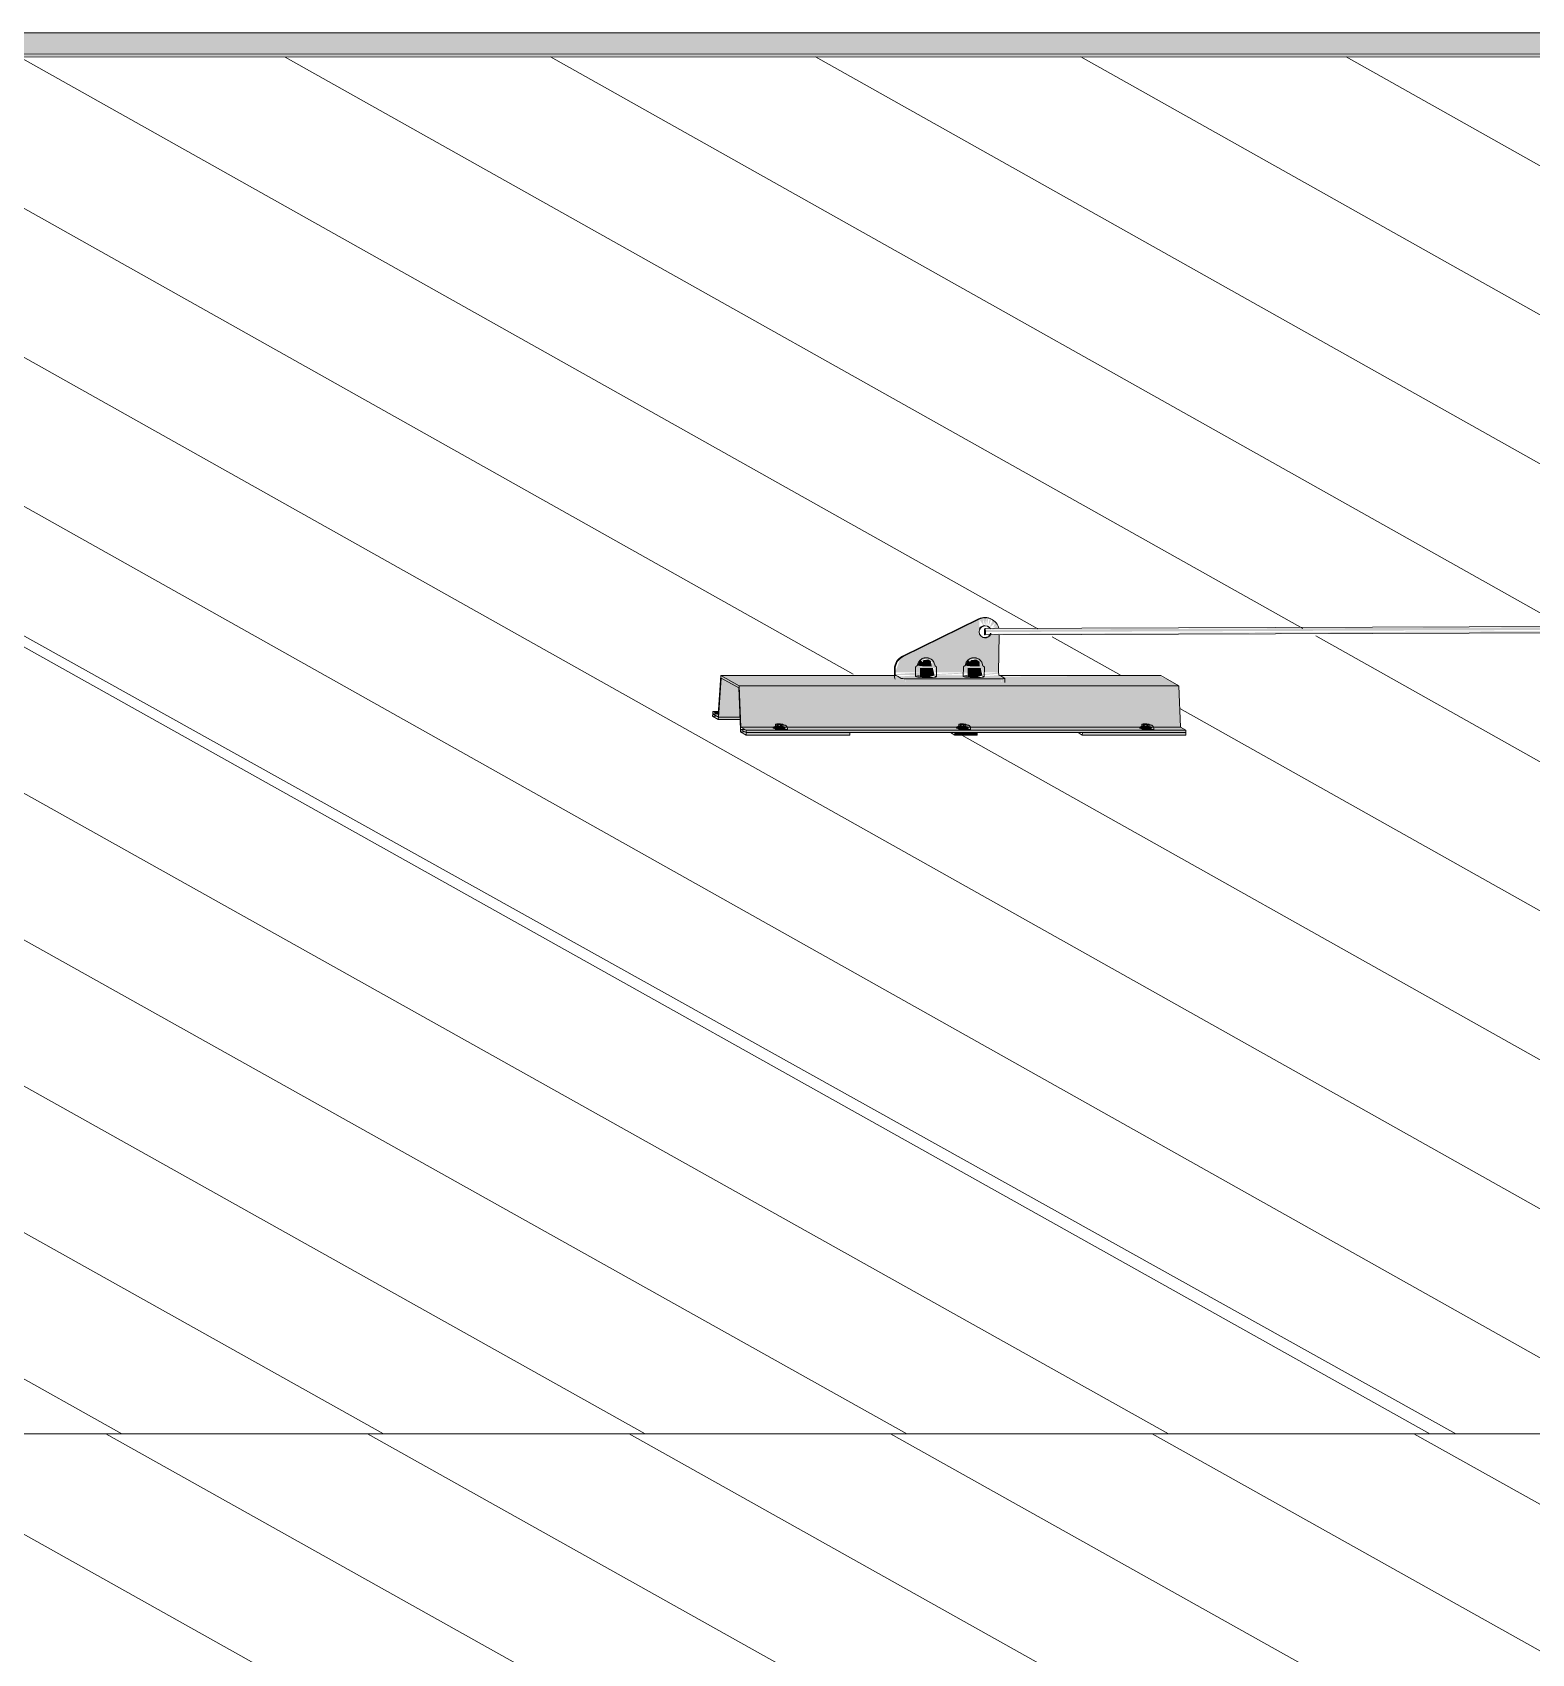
# Model space of a CAD drawing. Header units: millimetres. Extents: x -2361666 to -2009843, y -375 to 29863.
# Drawn here: x -2321613 to -2319754, y 15639 to 17649 of the extents above; entities that cross this region are included whole.
import ezdxf

# ---------------------------------------------------------------- set-up
doc = ezdxf.new("R2010")
doc.units = ezdxf.units.MM
for name, color, linetype, lineweight in [('A-ROOF', 132, 'Continuous', 5), ('A-ROOF-PATT', 132, 'Continuous', 5), ('Q-SPCQ', 91, 'Continuous', 5)]:
    doc.layers.add(name, color=color, linetype=linetype, lineweight=lineweight)

# ---------------------------------------------------------------- blocks, each defined once
blk = doc.blocks.new('Static Line_Sayfa_Metal Deck_Pan Mount - Up to 15 _ pitch - Max 2 Users-1847625-SOUTH EAST - PART B')
at = {"layer": 'Q-SPCQ'}
h = blk.add_hatch(color=256, dxfattribs=at)
h.paths.add_polyline_path([(-2320431.4, 16905.8), (-2314889.4, 16926.2), (-2314889.4, 16927.3), (-2314885, 16926.2), (-2314887.1, 16928.2), (-2314952.4, 16928.6), (-2315632.6, 16926.2), (-2315682.6, 16926), (-2316354.6, 16923.5), (-2316475.2, 16922.9), (-2316621.2, 16922.8), (-2318341.1, 16916.5), (-2318393, 16916), (-2318436.8, 16915.8), (-2318459.9, 16916.5), (-2318535.5, 16916.4), (-2318677.9, 16915.4), (-2318743.7, 16915.9), (-2320431.5, 16908.7), (-2320431.4, 16905.9)])
h.paths.add_polyline_path([(-2320422.6, 16909.4), (-2320425.2, 16909.7), (-2320424.2, 16909.4)])
h = blk.add_hatch(color=256, dxfattribs=at)
h.paths.add_polyline_path([(-2320494.4, 16855.7), (-2320453.3, 16855.7), (-2320451, 16861.2), (-2320435.1, 16859), (-2320435.1, 16855.7), (-2320415, 16856), (-2320415, 16903.5), (-2320420.6, 16903.2), (-2320433.6, 16898.7), (-2320438.1, 16902.2), (-2320439, 16906), (-2320439, 16921.6), (-2320536.7, 16873.4), (-2320543.4, 16855.7), (-2320512.6, 16855.7), (-2320510.3, 16861.2), (-2320494.4, 16861.3)])
h.paths.add_polyline_path([(-2320449.6, 16863.4), (-2320456.6, 16864.2), (-2320452.8, 16871.1), (-2320449.6, 16869.5), (-2320448.2, 16872.4), (-2320438.6, 16868.8), (-2320437.8, 16868.2), (-2320438.6, 16863.4)])
h.paths.add_polyline_path([(-2320508.8, 16863.4), (-2320515.8, 16864.2), (-2320512, 16871.1), (-2320508.8, 16869.5), (-2320507.5, 16872.4), (-2320497.8, 16868.8), (-2320497.1, 16868.2), (-2320497.8, 16863.4)])
h.paths.add_polyline_path([(-2320416.4, 16914.4), (-2320418.9, 16918), (-2320421.7, 16911.6)])
h.paths.add_polyline_path([(-2320423.2, 16908.9), (-2320415, 16910.8), (-2320416.4, 16914.4), (-2320422.8, 16909.2)])
h.paths.add_polyline_path([(-2320426.3, 16911.2), (-2320418.9, 16918), (-2320422.3, 16920.7), (-2320425.8, 16912.4)])
h.paths.add_polyline_path([(-2320427.8, 16912.4), (-2320424.2, 16921.6), (-2320426.4, 16921.6)])
h.paths.add_polyline_path([(-2320433.4, 16913.2), (-2320434.8, 16923), (-2320438.8, 16921.4)])
h.paths.add_polyline_path([(-2320429.6, 16913.2), (-2320427.8, 16922.9), (-2320430.3, 16921.6)])
h.paths.add_polyline_path([(-2320431.5, 16913.4), (-2320430.5, 16923.4), (-2320434.3, 16921.6), (-2320433.4, 16919)])
h = blk.add_hatch(color=256, dxfattribs=at)
h.paths.add_polyline_path([(-2320397.5, 16902.5), (-2320234.1, 16903.1), (-2320201.3, 16903.4), (-2320102.6, 16904), (-2320044.9, 16904.6), (-2319948, 16904.1), (-2319916.5, 16904), (-2319653.4, 16904.8), (-2318502.6, 16909.6), (-2318502.6, 16912.3), (-2320419.3, 16903.8), (-2320402.3, 16902.7)])
h.paths.add_polyline_path([(-2314981.5, 16920.8), (-2314973.4, 16921.6), (-2314975.3, 16921.2)])
h.paths.add_polyline_path([(-2318469.7, 16908.8), (-2318469.7, 16909.8), (-2318434.7, 16909.2), (-2318414.9, 16910.2), (-2318371.1, 16910.5), (-2318322.2, 16909.8), (-2318221.2, 16909.9), (-2318192.4, 16909.9), (-2318151.9, 16910), (-2317045.2, 16914.7), (-2317045.1, 16913.6), (-2314882.8, 16922.9), (-2314885.1, 16921.5), (-2314889.4, 16923.9), (-2314890.9, 16924.5), (-2318502.6, 16912.3), (-2318502.6, 16909.6), (-2318469.8, 16908.8)])
for points in [[(-2320497.8, 16863.4), (-2320499.1, 16869.7), (-2320501.6, 16871.5), (-2320508.1, 16871.1), (-2320509.3, 16868.6), (-2320512, 16871.1), (-2320515.8, 16864.2), (-2320508.8, 16863.4)], [(-2320449.6, 16863.4), (-2320438.6, 16863.4), (-2320438.6, 16868.8), (-2320442.4, 16871.5), (-2320448.8, 16871.1), (-2320450.6, 16869.1), (-2320452.8, 16871.1), (-2320456.6, 16864.2), (-2320450, 16863.4)], [(-2320737.2, 16800.4), (-2320735.7, 16800.4), (-2320737.2, 16836.5), (-2320759, 16848.7), (-2320762.5, 16800.4), (-2320741.9, 16800.4)], [(-2320735.1, 16785), (-2320735.2, 16800.4), (-2320736.9, 16839.3), (-2320759.3, 16851.9), (-2320759, 16848.7), (-2320737.2, 16836.5), (-2320735.2, 16787.8)], [(-2320214.5, 16839.3), (-2320191.6, 16839.3), (-2320216.3, 16851.9), (-2320411.2, 16850.5), (-2320411.5, 16843), (-2320530.1, 16843), (-2320530.1, 16847.9), (-2320543, 16851.9), (-2320759.3, 16851.9), (-2320736.9, 16839.3), (-2320216.3, 16839.3)], [(-2320414.6, 16847.9), (-2320411.4, 16848.7), (-2320411.2, 16850.5), (-2320415, 16852.4), (-2320435.2, 16850.7), (-2320437.4, 16849.6), (-2320453.4, 16849.7), (-2320453.4, 16852.4), (-2320494.5, 16851.9), (-2320496.6, 16849.6), (-2320512.7, 16850.5), (-2320512.7, 16852.4), (-2320539.6, 16850.5), (-2320530, 16847.9), (-2320450.6, 16847.9)], [(-2320530.1, 16843), (-2320470.8, 16843), (-2320470.7, 16847.9), (-2320530, 16847.9)], [(-2320503, 16849.4), (-2320494.5, 16851.9), (-2320496.5, 16861.2), (-2320512.5, 16861.3), (-2320512.5, 16849.7), (-2320505.3, 16849.4)], [(-2320414.6, 16843), (-2320411.5, 16843), (-2320411.5, 16847.9), (-2320470.7, 16847.9), (-2320470.7, 16843), (-2320450.6, 16843)], [(-2320443.7, 16849.4), (-2320435.2, 16851.9), (-2320437.2, 16861.2), (-2320453.3, 16861.3), (-2320453.3, 16849.7), (-2320446, 16849.4)], [(-2320216.3, 16787.8), (-2320189.4, 16787.8), (-2320191.6, 16839.3), (-2320736.9, 16839.3), (-2320734.7, 16787.8), (-2320333.5, 16787.8)], [(-2320762.8, 16803.6), (-2320762.8, 16807.3), (-2320769.5, 16807.3)], [(-2320735.6, 16797.4), (-2320737.2, 16800.4), (-2320762.5, 16800.4), (-2320762.3, 16797.4), (-2320736.9, 16797.4)], [(-2320189.4, 16784.1), (-2320182.8, 16784.1), (-2320189.4, 16787.8), (-2320734.7, 16787.8), (-2320728.1, 16784.1), (-2320216.3, 16784.1)], [(-2320189.4, 16781.1), (-2320182.8, 16781.1), (-2320182.8, 16784.1), (-2320728.1, 16784.1), (-2320728.1, 16781.1), (-2320216.3, 16781.1)], [(-2320685, 16778.1), (-2320599.7, 16778.1), (-2320599.7, 16781.1), (-2320728.1, 16781.1), (-2320728.1, 16778.1), (-2320722.8, 16778.1)], [(-2320469.4, 16778.1), (-2320455.5, 16778.1), (-2320455.5, 16781.1), (-2320469.4, 16781.1)], [(-2320450.6, 16778.1), (-2320441.6, 16778.1), (-2320441.5, 16781.1), (-2320455.5, 16781.1), (-2320455.5, 16778.1)], [(-2320216.3, 16778.1), (-2320182.9, 16778.1), (-2320182.8, 16781.1), (-2320311.2, 16781.1), (-2320311.2, 16778.1), (-2320305.9, 16778.1)]]:
    blk.add_hatch(color=256, dxfattribs=at).paths.add_polyline_path(points)
h = blk.add_hatch(color=256, dxfattribs=at)
h.paths.add_polyline_path([(-2320512.7, 16852.4), (-2320512.6, 16854.3), (-2320512.7, 16855.7), (-2320543.3, 16853.5), (-2320543, 16852.4), (-2320533.5, 16852.4)])
h.paths.add_polyline_path([(-2320435.1, 16852.4), (-2320415, 16854.1), (-2320415, 16855.7), (-2320435.2, 16853.4), (-2320435.2, 16852.4)])
h.paths.add_polyline_path([(-2320494.4, 16852.4), (-2320453.3, 16854.6), (-2320453.4, 16855.7), (-2320494.5, 16853.5), (-2320494.5, 16852.4)])
h = blk.add_hatch(color=256, dxfattribs=at)
h.paths.add_polyline_path([(-2320728.1, 16781.1), (-2320729.7, 16785), (-2320733.4, 16784.1)])
h.paths.add_polyline_path([(-2320762.5, 16800.4), (-2320764.2, 16804.3), (-2320768.2, 16803.6), (-2320762.8, 16800.6)])
for p, q in [((-2314821, 16929.1), (-2320432, 16910.2)), ((-2320534.2, 16875.9), (-2320439.8, 16922.1)), ((-2320439, 16921.6), (-2320533.5, 16875.5)), ((-2320432, 16902.2), (-2314821, 16921.1)), ((-2320423.1, 16921.2), (-2320423.8, 16921.7)), ((-2320415, 16855.7), (-2320414.4, 16902.3)), ((-2320759.3, 16851.9), (-2320762.8, 16803.6)), ((-2320762.5, 16800.4), (-2320759, 16848.7)), ((-2320736.9, 16839.3), (-2320759.3, 16851.9)), ((-2320542.1, 16851.9), (-2320759.3, 16851.9)), ((-2320759, 16848.7), (-2320737.2, 16836.5)), ((-2320544.2, 16856.1), (-2320544.2, 16860.2)), ((-2320543.4, 16859.8), (-2320543.4, 16855.7)), ((-2320543, 16852.4), (-2320539.6, 16850.5)), ((-2320539.6, 16850.5), (-2320535.7, 16848.3)), ((-2320530, 16847.9), (-2320470.7, 16847.9)), ((-2320517.9, 16862.3), (-2320518, 16850.7)), ((-2320516.3, 16863.8), (-2320517.2, 16863.3)), ((-2320492.5, 16862.9), (-2320493.4, 16863.5)), ((-2320492, 16850.3), (-2320491.9, 16861.9)), ((-2320470.7, 16847.9), (-2320411.5, 16847.9)), ((-2320458.6, 16862.3), (-2320458.8, 16850.7)), ((-2320457.1, 16863.8), (-2320458, 16863.3)), ((-2320433.2, 16862.9), (-2320434.1, 16863.5)), ((-2320432.8, 16850.3), (-2320432.6, 16861.9)), ((-2320411.2, 16850.5), (-2320414.6, 16852.4)), ((-2320214.1, 16851.9), (-2320413.7, 16851.9)), ((-2320407.3, 16848.3), (-2320411.2, 16850.5)), ((-2320407.3, 16843.3), (-2320407.2, 16848.2)), ((-2320214.1, 16851.9), (-2320191.6, 16839.3)), ((-2320737.2, 16836.5), (-2320735.1, 16785)), ((-2320734.7, 16787.8), (-2320736.9, 16839.3)), ((-2320191.6, 16839.3), (-2320736.9, 16839.3)), ((-2320191.6, 16839.3), (-2320189.4, 16787.8)), ((-2320762.8, 16803.6), (-2320769.5, 16807.3)), ((-2320769.5, 16807.3), (-2320769.5, 16804.3)), ((-2320762.5, 16807.3), (-2320769.5, 16807.3)), ((-2320769.6, 16801.4), (-2320769.5, 16804.3)), ((-2320762.6, 16797.4), (-2320769.6, 16801.4)), ((-2320769.6, 16801.4), (-2320764.2, 16801.4)), ((-2320769.5, 16804.3), (-2320762.5, 16800.4)), ((-2320764.2, 16804.3), (-2320769.5, 16804.3)), ((-2320764.2, 16804.3), (-2320769.5, 16804.3)), ((-2320769.5, 16804.3), (-2320762.5, 16800.4)), ((-2320762.6, 16797.4), (-2320762.5, 16800.4)), ((-2320735.1, 16797.4), (-2320762.6, 16797.4)), ((-2320762.5, 16800.4), (-2320735.2, 16800.4)), ((-2320762.5, 16800.4), (-2320735.2, 16800.4)), ((-2320728.1, 16784.1), (-2320734.7, 16787.8)), ((-2320189.4, 16787.8), (-2320734.7, 16787.8)), ((-2320691.8, 16788.2), (-2320691.7, 16791.7)), ((-2320691.8, 16788.2), (-2320690.1, 16788.5)), ((-2320688.9, 16787.8), (-2320691.8, 16788.2)), ((-2320690.1, 16792), (-2320691.7, 16791.7)), ((-2320691.7, 16791.7), (-2320688.9, 16791.3)), ((-2320691.4, 16786.5), (-2320691.5, 16785)), ((-2320685.5, 16792), (-2320690.1, 16792)), ((-2320690.1, 16788.5), (-2320690.1, 16792)), ((-2320690.1, 16788.5), (-2320685.6, 16788.5)), ((-2320688.9, 16791.3), (-2320684.3, 16791.3)), ((-2320688.9, 16787.8), (-2320688.9, 16791.3)), ((-2320684.4, 16787.8), (-2320688.9, 16787.8)), ((-2320685.6, 16788.5), (-2320685.5, 16792)), ((-2320685.6, 16788.5), (-2320682.7, 16788.2)), ((-2320682.7, 16791.7), (-2320685.5, 16792)), ((-2320684.4, 16787.8), (-2320684.3, 16791.3)), ((-2320682.7, 16788.2), (-2320684.4, 16787.8)), ((-2320684.3, 16791.3), (-2320682.7, 16791.7)), ((-2320682.7, 16791.7), (-2320682.7, 16788.2)), ((-2320676.9, 16784.8), (-2320676.8, 16786.3)), ((-2320464.6, 16788.2), (-2320464.5, 16791.7)), ((-2320464.6, 16788.2), (-2320462.9, 16788.5)), ((-2320461.7, 16787.8), (-2320464.6, 16788.2)), ((-2320462.9, 16792), (-2320464.5, 16791.7)), ((-2320464.5, 16791.7), (-2320461.7, 16791.3)), ((-2320464.3, 16786.5), (-2320464.3, 16785)), ((-2320458.4, 16792), (-2320462.9, 16792)), ((-2320462.9, 16788.5), (-2320462.9, 16792)), ((-2320462.9, 16788.5), (-2320458.4, 16788.5)), ((-2320461.7, 16791.3), (-2320457.1, 16791.3)), ((-2320461.7, 16787.8), (-2320461.7, 16791.3)), ((-2320457.2, 16787.8), (-2320461.7, 16787.8)), ((-2320455.5, 16791.7), (-2320458.4, 16792)), ((-2320458.4, 16788.5), (-2320458.4, 16792)), ((-2320458.4, 16788.5), (-2320455.5, 16788.2)), ((-2320457.2, 16787.8), (-2320457.1, 16791.3)), ((-2320455.5, 16788.2), (-2320457.2, 16787.8)), ((-2320457.1, 16791.3), (-2320455.5, 16791.7)), ((-2320455.5, 16791.7), (-2320455.5, 16788.2)), ((-2320449.7, 16784.8), (-2320449.7, 16786.3)), ((-2320235.7, 16792), (-2320237.4, 16791.7)), ((-2320237.4, 16791.7), (-2320234.5, 16791.3)), ((-2320237.4, 16788.2), (-2320237.4, 16791.7)), ((-2320237.4, 16788.2), (-2320235.8, 16788.5)), ((-2320234.5, 16787.8), (-2320237.4, 16788.2)), ((-2320237.1, 16786.5), (-2320237.1, 16785)), ((-2320235.7, 16792), (-2320235.8, 16788.5)), ((-2320235.8, 16788.5), (-2320231.2, 16788.5)), ((-2320231.2, 16792), (-2320235.7, 16792)), ((-2320234.5, 16791.3), (-2320229.9, 16791.3)), ((-2320234.5, 16791.3), (-2320234.5, 16787.8)), ((-2320230, 16787.8), (-2320234.5, 16787.8)), ((-2320228.3, 16791.7), (-2320231.2, 16792)), ((-2320231.2, 16792), (-2320231.2, 16788.5)), ((-2320231.2, 16788.5), (-2320228.3, 16788.2)), ((-2320229.9, 16791.3), (-2320230, 16787.8)), ((-2320228.3, 16788.2), (-2320230, 16787.8)), ((-2320229.9, 16791.3), (-2320228.3, 16791.7)), ((-2320228.3, 16791.7), (-2320228.3, 16788.2)), ((-2320222.5, 16784.8), (-2320222.5, 16786.3)), ((-2320189.4, 16787.8), (-2320182.8, 16784.1)), ((-2320735.1, 16785), (-2320728.1, 16781.1)), ((-2320729.7, 16785), (-2320735.1, 16785)), ((-2320729.7, 16785), (-2320735.1, 16785)), ((-2320735.1, 16785), (-2320728.1, 16781.1)), ((-2320735.1, 16782), (-2320735.1, 16785)), ((-2320728.1, 16778.1), (-2320735.1, 16782)), ((-2320735.1, 16782), (-2320729.8, 16782)), ((-2320728.1, 16781.1), (-2320728.1, 16784.1)), ((-2320182.8, 16784.1), (-2320728.1, 16784.1)), ((-2320182.8, 16781.1), (-2320728.1, 16781.1)), ((-2320728.1, 16781.1), (-2320599.7, 16781.1)), ((-2320728.1, 16778.1), (-2320728.1, 16781.1)), ((-2320599.7, 16778.1), (-2320728.1, 16778.1)), ((-2320599.7, 16781.1), (-2320599.7, 16778.1)), ((-2320469.4, 16778.1), (-2320474.8, 16781.1)), ((-2320469.4, 16781.1), (-2320455.5, 16781.1)), ((-2320469.4, 16778.1), (-2320469.4, 16781.1)), ((-2320455.5, 16778.1), (-2320469.4, 16778.1)), ((-2320455.5, 16781.1), (-2320441.5, 16781.1)), ((-2320441.6, 16778.1), (-2320455.5, 16778.1)), ((-2320441.6, 16778.1), (-2320441.5, 16781.1)), ((-2320311.3, 16778.1), (-2320316.6, 16781.1)), ((-2320311.2, 16781.1), (-2320311.3, 16778.1)), ((-2320182.9, 16778.1), (-2320311.3, 16778.1)), ((-2320311.2, 16781.1), (-2320182.8, 16781.1)), ((-2320182.9, 16778.1), (-2320182.8, 16781.1)), ((-2320182.8, 16784.1), (-2320182.8, 16781.1))]:
    blk.add_line(p, q, dxfattribs=at)
at = {"layer": 'Q-SPCQ', "flags": 128}
for points in [[(-2320516, 16864.4), (-2320514.4, 16868.6), (-2320512.4, 16871), (-2320510.8, 16872.2), (-2320509.7, 16872.8), (-2320508.9, 16873.2), (-2320508.3, 16873.4), (-2320507.8, 16873.5), (-2320507.4, 16873.6), (-2320507.1, 16873.7), (-2320506.9, 16873.8), (-2320506.7, 16873.8), (-2320506.5, 16873.8), (-2320506.3, 16873.8), (-2320506.2, 16873.9), (-2320506.1, 16873.9), (-2320506, 16873.9), (-2320505.9, 16873.9), (-2320505.8, 16873.9), (-2320505.7, 16873.9), (-2320505.6, 16873.9), (-2320505.5, 16873.9), (-2320505.5, 16873.9), (-2320505.4, 16873.9), (-2320505.4, 16873.9), (-2320505.3, 16873.9), (-2320505.3, 16873.9), (-2320505.2, 16873.9), (-2320505.2, 16873.9), (-2320505.1, 16873.9), (-2320505.1, 16873.9), (-2320505, 16873.9), (-2320505, 16873.9), (-2320504.9, 16873.9), (-2320504.9, 16873.9), (-2320504.9, 16873.9), (-2320504.8, 16873.9), (-2320504.8, 16873.9), (-2320504.7, 16873.9), (-2320504.7, 16873.9), (-2320504.7, 16873.9), (-2320504.6, 16873.9), (-2320504.6, 16873.9), (-2320504.5, 16873.9), (-2320504.5, 16873.9), (-2320504.5, 16873.9), (-2320504.4, 16873.9), (-2320504.4, 16873.9), (-2320504.3, 16873.9), (-2320504.3, 16873.9), (-2320504.2, 16873.9), (-2320504.2, 16873.9), (-2320504.2, 16873.9), (-2320504.1, 16873.9), (-2320504, 16873.9), (-2320504, 16873.9), (-2320503.9, 16873.9), (-2320503.9, 16873.9), (-2320503.8, 16873.9), (-2320503.7, 16873.9), (-2320503.6, 16873.9), (-2320503.5, 16873.9), (-2320503.4, 16873.8), (-2320503.3, 16873.8), (-2320503.2, 16873.8), (-2320503.1, 16873.8), (-2320502.9, 16873.8), (-2320502.7, 16873.7), (-2320502.5, 16873.7), (-2320502.3, 16873.6), (-2320502, 16873.6), (-2320501.6, 16873.5), (-2320501.1, 16873.3), (-2320500.5, 16873.1), (-2320499.7, 16872.7), (-2320499.4, 16872.5)], [(-2320493.7, 16864.1), (-2320495.2, 16868.4), (-2320497.1, 16870.8), (-2320498.6, 16872), (-2320499.4, 16872.5)], [(-2320456.7, 16864.4), (-2320455.1, 16868.6), (-2320453.2, 16871), (-2320451.6, 16872.2), (-2320450.4, 16872.8), (-2320449.6, 16873.2), (-2320449, 16873.4), (-2320448.5, 16873.5), (-2320448.2, 16873.6), (-2320447.9, 16873.7), (-2320447.6, 16873.8), (-2320447.4, 16873.8), (-2320447.2, 16873.8), (-2320447.1, 16873.8), (-2320446.9, 16873.9), (-2320446.8, 16873.9), (-2320446.7, 16873.9), (-2320446.6, 16873.9), (-2320446.5, 16873.9), (-2320446.4, 16873.9), (-2320446.4, 16873.9), (-2320446.3, 16873.9), (-2320446.2, 16873.9), (-2320446.2, 16873.9), (-2320446.1, 16873.9), (-2320446, 16873.9), (-2320446, 16873.9), (-2320445.9, 16873.9), (-2320445.9, 16873.9), (-2320445.8, 16873.9), (-2320445.8, 16873.9), (-2320445.8, 16873.9), (-2320445.7, 16873.9), (-2320445.7, 16873.9), (-2320445.6, 16873.9), (-2320445.6, 16873.9), (-2320445.6, 16873.9), (-2320445.5, 16873.9), (-2320445.5, 16873.9), (-2320445.4, 16873.9), (-2320445.4, 16873.9), (-2320445.4, 16873.9), (-2320445.3, 16873.9), (-2320445.3, 16873.9), (-2320445.2, 16873.9), (-2320445.2, 16873.9), (-2320445.2, 16873.9), (-2320445.1, 16873.9), (-2320445.1, 16873.9), (-2320445, 16873.9), (-2320445, 16873.9), (-2320444.9, 16873.9), (-2320444.9, 16873.9), (-2320444.8, 16873.9), (-2320444.8, 16873.9), (-2320444.7, 16873.9), (-2320444.7, 16873.9), (-2320444.6, 16873.9), (-2320444.5, 16873.9), (-2320444.4, 16873.9), (-2320444.4, 16873.9), (-2320444.3, 16873.9), (-2320444.2, 16873.8), (-2320444.1, 16873.8), (-2320443.9, 16873.8), (-2320443.8, 16873.8), (-2320443.6, 16873.8), (-2320443.5, 16873.7), (-2320443.3, 16873.7), (-2320443, 16873.6), (-2320442.7, 16873.6), (-2320442.3, 16873.5), (-2320441.9, 16873.3), (-2320441.2, 16873.1), (-2320440.4, 16872.7), (-2320440.1, 16872.5)], [(-2320434.4, 16864.1), (-2320435.9, 16868.4), (-2320437.8, 16870.8), (-2320439.3, 16872), (-2320440.1, 16872.5)], [(-2320517.9, 16862.3), (-2320517.8, 16862.7), (-2320517.5, 16863), (-2320517.3, 16863.2), (-2320517.2, 16863.3)], [(-2320516, 16864.4), (-2320516.1, 16864), (-2320516.2, 16863.9), (-2320516.3, 16863.8), (-2320516.3, 16863.8)], [(-2320493.7, 16864.1), (-2320493.6, 16863.7), (-2320493.5, 16863.5), (-2320493.4, 16863.5), (-2320493.4, 16863.5)], [(-2320491.9, 16861.9), (-2320492, 16862.4), (-2320492.2, 16862.7), (-2320492.4, 16862.8), (-2320492.5, 16862.9)], [(-2320458.6, 16862.3), (-2320458.5, 16862.7), (-2320458.3, 16863), (-2320458.1, 16863.2), (-2320458, 16863.3)], [(-2320456.7, 16864.4), (-2320456.8, 16864), (-2320457, 16863.9), (-2320457, 16863.8), (-2320457.1, 16863.8)], [(-2320434.4, 16864.1), (-2320434.3, 16863.7), (-2320434.2, 16863.5), (-2320434.1, 16863.5), (-2320434.1, 16863.5)], [(-2320432.6, 16861.9), (-2320432.7, 16862.4), (-2320432.9, 16862.7), (-2320433.1, 16862.8), (-2320433.2, 16862.9)], [(-2320694.6, 16786.8), (-2320694.4, 16787.4), (-2320694.1, 16787.8), (-2320693.9, 16788), (-2320693.7, 16788.2), (-2320693.5, 16788.2), (-2320693.4, 16788.3), (-2320693.2, 16788.3), (-2320693.1, 16788.4), (-2320693, 16788.4), (-2320692.9, 16788.4), (-2320692.7, 16788.4), (-2320692.6, 16788.5), (-2320692.5, 16788.5), (-2320692.4, 16788.5), (-2320692.2, 16788.5), (-2320692.1, 16788.5), (-2320691.9, 16788.5), (-2320691.7, 16788.6), (-2320691.6, 16788.6), (-2320691.4, 16788.6), (-2320691.2, 16788.6), (-2320691, 16788.6), (-2320690.8, 16788.6), (-2320690.7, 16788.6), (-2320690.5, 16788.6), (-2320690.2, 16788.6), (-2320690, 16788.6), (-2320689.8, 16788.7), (-2320689.6, 16788.7), (-2320689.4, 16788.7), (-2320689.2, 16788.7), (-2320688.9, 16788.7), (-2320688.7, 16788.7), (-2320688.5, 16788.7), (-2320688.2, 16788.7), (-2320688, 16788.7), (-2320687.8, 16788.7), (-2320687.5, 16788.7), (-2320687.3, 16788.7), (-2320687.1, 16788.7), (-2320686.8, 16788.7), (-2320686.6, 16788.7), (-2320686.4, 16788.7), (-2320686.1, 16788.6), (-2320685.9, 16788.6), (-2320685.7, 16788.6), (-2320685.4, 16788.6), (-2320685.2, 16788.6), (-2320685, 16788.6), (-2320684.8, 16788.6), (-2320684.6, 16788.6), (-2320684.4, 16788.6), (-2320684.1, 16788.6), (-2320683.9, 16788.5), (-2320683.7, 16788.5), (-2320683.6, 16788.5), (-2320683.4, 16788.5), (-2320683.2, 16788.5), (-2320683, 16788.5), (-2320682.8, 16788.4), (-2320682.7, 16788.4), (-2320682.5, 16788.4), (-2320682.4, 16788.4), (-2320682.2, 16788.4), (-2320682.1, 16788.3), (-2320681.9, 16788.3), (-2320681.8, 16788.3), (-2320681.7, 16788.3), (-2320681.6, 16788.2), (-2320681.4, 16788.2), (-2320681.3, 16788.2), (-2320681.2, 16788.1), (-2320681.1, 16788.1), (-2320680.9, 16788), (-2320680.8, 16788)], [(-2320691.4, 16786.5), (-2320691, 16788.2), (-2320690.3, 16789.3), (-2320689.7, 16789.8), (-2320689.2, 16790.1), (-2320688.9, 16790.2), (-2320688.6, 16790.3), (-2320688.4, 16790.4), (-2320688.2, 16790.4), (-2320688.1, 16790.5), (-2320687.9, 16790.5), (-2320687.8, 16790.5), (-2320687.7, 16790.5), (-2320687.5, 16790.6), (-2320687.4, 16790.6), (-2320687.3, 16790.6), (-2320687.2, 16790.6), (-2320687.1, 16790.6), (-2320687, 16790.6), (-2320686.8, 16790.6), (-2320686.7, 16790.6), (-2320686.6, 16790.7), (-2320686.5, 16790.7), (-2320686.3, 16790.7), (-2320686.2, 16790.7), (-2320686.1, 16790.7), (-2320686, 16790.7), (-2320685.8, 16790.7), (-2320685.7, 16790.7), (-2320685.6, 16790.7), (-2320685.4, 16790.7), (-2320685.3, 16790.7), (-2320685.1, 16790.7), (-2320685, 16790.7), (-2320684.9, 16790.7), (-2320684.7, 16790.7), (-2320684.6, 16790.7), (-2320684.4, 16790.7), (-2320684.3, 16790.7), (-2320684.1, 16790.7), (-2320684, 16790.7), (-2320683.8, 16790.7), (-2320683.7, 16790.7), (-2320683.5, 16790.7), (-2320683.4, 16790.7), (-2320683.3, 16790.7), (-2320683.1, 16790.7), (-2320683, 16790.7), (-2320682.8, 16790.7), (-2320682.7, 16790.7), (-2320682.6, 16790.7), (-2320682.4, 16790.7), (-2320682.3, 16790.6), (-2320682.2, 16790.6), (-2320682, 16790.6), (-2320681.9, 16790.6), (-2320681.8, 16790.6), (-2320681.6, 16790.6), (-2320681.5, 16790.6), (-2320681.4, 16790.6), (-2320681.3, 16790.6), (-2320681.2, 16790.5), (-2320681, 16790.5), (-2320680.9, 16790.5), (-2320680.8, 16790.5), (-2320680.7, 16790.5), (-2320680.6, 16790.5), (-2320680.5, 16790.4), (-2320680.3, 16790.4), (-2320680.2, 16790.4), (-2320680, 16790.4), (-2320679.9, 16790.3), (-2320679.7, 16790.2), (-2320679.4, 16790.2), (-2320679.2, 16790), (-2320678.9, 16789.9)], [(-2320680, 16786.6), (-2320680.1, 16787.2), (-2320680.4, 16787.6), (-2320680.6, 16787.9), (-2320680.8, 16788)], [(-2320676.8, 16786.3), (-2320677.2, 16788), (-2320677.9, 16789.1), (-2320678.5, 16789.6), (-2320678.9, 16789.9)], [(-2320467.4, 16786.8), (-2320467.2, 16787.4), (-2320466.9, 16787.8), (-2320466.7, 16788), (-2320466.5, 16788.2), (-2320466.3, 16788.2), (-2320466.2, 16788.3), (-2320466, 16788.3), (-2320465.9, 16788.4), (-2320465.8, 16788.4), (-2320465.7, 16788.4), (-2320465.6, 16788.4), (-2320465.4, 16788.5), (-2320465.3, 16788.5), (-2320465.2, 16788.5), (-2320465, 16788.5), (-2320464.9, 16788.5), (-2320464.7, 16788.5), (-2320464.5, 16788.6), (-2320464.4, 16788.6), (-2320464.2, 16788.6), (-2320464, 16788.6), (-2320463.8, 16788.6), (-2320463.7, 16788.6), (-2320463.5, 16788.6), (-2320463.3, 16788.6), (-2320463.1, 16788.6), (-2320462.8, 16788.6), (-2320462.6, 16788.7), (-2320462.4, 16788.7), (-2320462.2, 16788.7), (-2320462, 16788.7), (-2320461.7, 16788.7), (-2320461.5, 16788.7), (-2320461.3, 16788.7), (-2320461.1, 16788.7), (-2320460.8, 16788.7), (-2320460.6, 16788.7), (-2320460.3, 16788.7), (-2320460.1, 16788.7), (-2320459.9, 16788.7), (-2320459.6, 16788.7), (-2320459.4, 16788.7), (-2320459.2, 16788.7), (-2320458.9, 16788.6), (-2320458.7, 16788.6), (-2320458.5, 16788.6), (-2320458.2, 16788.6), (-2320458, 16788.6), (-2320457.8, 16788.6), (-2320457.6, 16788.6), (-2320457.4, 16788.6), (-2320457.2, 16788.6), (-2320457, 16788.6), (-2320456.8, 16788.5), (-2320456.6, 16788.5), (-2320456.4, 16788.5), (-2320456.2, 16788.5), (-2320456, 16788.5), (-2320455.8, 16788.5), (-2320455.6, 16788.4), (-2320455.5, 16788.4), (-2320455.3, 16788.4), (-2320455.2, 16788.4), (-2320455, 16788.4), (-2320454.9, 16788.3), (-2320454.7, 16788.3), (-2320454.6, 16788.3), (-2320454.5, 16788.3), (-2320454.4, 16788.2), (-2320454.3, 16788.2), (-2320454.1, 16788.2), (-2320454, 16788.1), (-2320453.9, 16788.1), (-2320453.7, 16788), (-2320453.6, 16788)], [(-2320464.3, 16786.5), (-2320463.9, 16788.2), (-2320463.1, 16789.3), (-2320462.5, 16789.8), (-2320462, 16790.1), (-2320461.7, 16790.2), (-2320461.4, 16790.3), (-2320461.2, 16790.4), (-2320461, 16790.4), (-2320460.9, 16790.5), (-2320460.7, 16790.5), (-2320460.6, 16790.5), (-2320460.5, 16790.5), (-2320460.4, 16790.6), (-2320460.2, 16790.6), (-2320460.1, 16790.6), (-2320460, 16790.6), (-2320459.9, 16790.6), (-2320459.8, 16790.6), (-2320459.6, 16790.6), (-2320459.5, 16790.6), (-2320459.4, 16790.7), (-2320459.3, 16790.7), (-2320459.2, 16790.7), (-2320459, 16790.7), (-2320458.9, 16790.7), (-2320458.8, 16790.7), (-2320458.6, 16790.7), (-2320458.5, 16790.7), (-2320458.4, 16790.7), (-2320458.2, 16790.7), (-2320458.1, 16790.7), (-2320457.9, 16790.7), (-2320457.8, 16790.7), (-2320457.7, 16790.7), (-2320457.5, 16790.7), (-2320457.4, 16790.7), (-2320457.2, 16790.7), (-2320457.1, 16790.7), (-2320456.9, 16790.7), (-2320456.8, 16790.7), (-2320456.6, 16790.7), (-2320456.5, 16790.7), (-2320456.4, 16790.7), (-2320456.2, 16790.7), (-2320456.1, 16790.7), (-2320455.9, 16790.7), (-2320455.8, 16790.7), (-2320455.6, 16790.7), (-2320455.5, 16790.7), (-2320455.4, 16790.7), (-2320455.2, 16790.7), (-2320455.1, 16790.6), (-2320455, 16790.6), (-2320454.8, 16790.6), (-2320454.7, 16790.6), (-2320454.6, 16790.6), (-2320454.5, 16790.6), (-2320454.3, 16790.6), (-2320454.2, 16790.6), (-2320454.1, 16790.6), (-2320454, 16790.5), (-2320453.9, 16790.5), (-2320453.7, 16790.5), (-2320453.6, 16790.5), (-2320453.5, 16790.5), (-2320453.4, 16790.5), (-2320453.3, 16790.4), (-2320453.1, 16790.4), (-2320453, 16790.4), (-2320452.9, 16790.4), (-2320452.7, 16790.3), (-2320452.5, 16790.2), (-2320452.3, 16790.2), (-2320452, 16790), (-2320451.7, 16789.9)], [(-2320452.8, 16786.6), (-2320452.9, 16787.2), (-2320453.2, 16787.6), (-2320453.4, 16787.9), (-2320453.6, 16788)], [(-2320449.7, 16786.3), (-2320450, 16788), (-2320450.7, 16789.1), (-2320451.3, 16789.6), (-2320451.7, 16789.9)], [(-2320240.2, 16786.8), (-2320240, 16787.4), (-2320239.7, 16787.8), (-2320239.5, 16788), (-2320239.3, 16788.2), (-2320239.1, 16788.2), (-2320239, 16788.3), (-2320238.9, 16788.3), (-2320238.7, 16788.4), (-2320238.6, 16788.4), (-2320238.5, 16788.4), (-2320238.4, 16788.4), (-2320238.2, 16788.5), (-2320238.1, 16788.5), (-2320238, 16788.5), (-2320237.8, 16788.5), (-2320237.7, 16788.5), (-2320237.5, 16788.5), (-2320237.4, 16788.6), (-2320237.2, 16788.6), (-2320237, 16788.6), (-2320236.8, 16788.6), (-2320236.6, 16788.6), (-2320236.5, 16788.6), (-2320236.3, 16788.6), (-2320236.1, 16788.6), (-2320235.9, 16788.6), (-2320235.7, 16788.6), (-2320235.4, 16788.7), (-2320235.2, 16788.7), (-2320235, 16788.7), (-2320234.8, 16788.7), (-2320234.6, 16788.7), (-2320234.3, 16788.7), (-2320234.1, 16788.7), (-2320233.9, 16788.7), (-2320233.6, 16788.7), (-2320233.4, 16788.7), (-2320233.2, 16788.7), (-2320232.9, 16788.7), (-2320232.7, 16788.7), (-2320232.4, 16788.7), (-2320232.2, 16788.7), (-2320232, 16788.7), (-2320231.7, 16788.6), (-2320231.5, 16788.6), (-2320231.3, 16788.6), (-2320231.1, 16788.6), (-2320230.8, 16788.6), (-2320230.6, 16788.6), (-2320230.4, 16788.6), (-2320230.2, 16788.6), (-2320230, 16788.6), (-2320229.8, 16788.6), (-2320229.6, 16788.5), (-2320229.4, 16788.5), (-2320229.2, 16788.5), (-2320229, 16788.5), (-2320228.8, 16788.5), (-2320228.6, 16788.5), (-2320228.5, 16788.4), (-2320228.3, 16788.4), (-2320228.1, 16788.4), (-2320228, 16788.4), (-2320227.8, 16788.4), (-2320227.7, 16788.3), (-2320227.6, 16788.3), (-2320227.4, 16788.3), (-2320227.3, 16788.3), (-2320227.2, 16788.2), (-2320227.1, 16788.2), (-2320226.9, 16788.2), (-2320226.8, 16788.1), (-2320226.7, 16788.1), (-2320226.5, 16788), (-2320226.4, 16788)], [(-2320237.1, 16786.5), (-2320236.7, 16788.2), (-2320235.9, 16789.3), (-2320235.3, 16789.8), (-2320234.8, 16790.1), (-2320234.5, 16790.2), (-2320234.2, 16790.3), (-2320234, 16790.4), (-2320233.8, 16790.4), (-2320233.7, 16790.5), (-2320233.5, 16790.5), (-2320233.4, 16790.5), (-2320233.3, 16790.5), (-2320233.2, 16790.6), (-2320233, 16790.6), (-2320232.9, 16790.6), (-2320232.8, 16790.6), (-2320232.7, 16790.6), (-2320232.6, 16790.6), (-2320232.5, 16790.6), (-2320232.3, 16790.6), (-2320232.2, 16790.7), (-2320232.1, 16790.7), (-2320232, 16790.7), (-2320231.8, 16790.7), (-2320231.7, 16790.7), (-2320231.6, 16790.7), (-2320231.4, 16790.7), (-2320231.3, 16790.7), (-2320231.2, 16790.7), (-2320231, 16790.7), (-2320230.9, 16790.7), (-2320230.8, 16790.7), (-2320230.6, 16790.7), (-2320230.5, 16790.7), (-2320230.3, 16790.7), (-2320230.2, 16790.7), (-2320230, 16790.7), (-2320229.9, 16790.7), (-2320229.7, 16790.7), (-2320229.6, 16790.7), (-2320229.4, 16790.7), (-2320229.3, 16790.7), (-2320229.2, 16790.7), (-2320229, 16790.7), (-2320228.9, 16790.7), (-2320228.7, 16790.7), (-2320228.6, 16790.7), (-2320228.4, 16790.7), (-2320228.3, 16790.7), (-2320228.2, 16790.7), (-2320228, 16790.7), (-2320227.9, 16790.6), (-2320227.8, 16790.6), (-2320227.6, 16790.6), (-2320227.5, 16790.6), (-2320227.4, 16790.6), (-2320227.3, 16790.6), (-2320227.1, 16790.6), (-2320227, 16790.6), (-2320226.9, 16790.6), (-2320226.8, 16790.5), (-2320226.7, 16790.5), (-2320226.5, 16790.5), (-2320226.4, 16790.5), (-2320226.3, 16790.5), (-2320226.2, 16790.5), (-2320226.1, 16790.4), (-2320225.9, 16790.4), (-2320225.8, 16790.4), (-2320225.7, 16790.4), (-2320225.5, 16790.3), (-2320225.3, 16790.2), (-2320225.1, 16790.2), (-2320224.8, 16790), (-2320224.5, 16789.9)], [(-2320225.6, 16786.6), (-2320225.7, 16787.2), (-2320226, 16787.6), (-2320226.3, 16787.9), (-2320226.4, 16788)], [(-2320222.5, 16786.3), (-2320222.8, 16788), (-2320223.5, 16789.1), (-2320224.1, 16789.6), (-2320224.5, 16789.9)]]:
    blk.add_lwpolyline(points, dxfattribs=at)
at = {"layer": 'Q-SPCQ'}
for centre, major_axis, ratio, start_param, end_param in [((-2320432.4, 16906.4), (8.6, 15.3), 0.984037, 0, 0.958728), ((-2320431.6, 16906), (8.6, 15.3), 0.984037, 5.470404, 7.241913), ((-2320431.6, 16906), (3.67, 6.54), 0.984037, 5.74093, 8.358924), ((-2320432.4, 16906.4), (3.67, 6.54), 0.984037, 0.504943, 1.55214), ((-2320432, 16906.2), (0, 4), 0.155756, 1.48353, 4.625123), ((-2320432, 16906.2), (0, 4), 0.155756, 4.625123, 7.766715), ((-2320432.4, 16906.4), (3.67, 6.54), 0.984037, 5.74093, 6.283185), ((-2320431.6, 16906), (3.67, 6.54), 0.984037, 2.075739, 4.955532), ((-2320432.4, 16906.4), (3.67, 6.54), 0.984037, 3.384736, 4.170134), ((-2320432.4, 16906.4), (3.67, 6.54), 0.984037, 4.431933, 4.955532), ((-2320526.9, 16860.2), (8.6, 15.3), 0.984037, 0.958728, 2.075739), ((-2320526.1, 16859.8), (8.6, 15.3), 0.984037, 0.958728, 2.075739), ((-2320543, 16855.4), (0, 8), 0.155756, 1.48353, 3.054326), ((-2320543, 16855.4), (0, 3), 0.155756, 1.48353, 3.054326), ((-2320530.8, 16848.3), (-5, 0.07), 0.086092, 0.15698, 1.727776), ((-2320505, 16850.5), (-13, 0.2), 0.086092, 5.388693, 6.440165), ((-2320505, 16850.5), (-13, 0.2), 0.086092, 0.15698, 3.298573), ((-2320505, 16850.5), (-13, 0.2), 0.086092, 3.298573, 3.682893), ((-2320445.8, 16850.5), (-13, 0.2), 0.086092, 5.388693, 6.440165), ((-2320445.8, 16850.5), (-13, 0.2), 0.086092, 0.15698, 3.298573), ((-2320445.8, 16850.5), (-13, 0.2), 0.086092, 3.298573, 3.682893), ((-2320414.6, 16855.4), (0, 3), 0.155756, 1.48353, 3.054326), ((-2320412.2, 16848.3), (-5, 0.07), 0.086092, 1.727776, 3.298573), ((-2320687.3, 16786.7), (-7.28, 0.1), 0.086092, 3.298573, 6.440165), ((-2320687.3, 16786.7), (-7.28, 0.1), 0.086092, 0.15698, 3.298573), ((-2320684.2, 16784.9), (-7.3, 0.1), 0.086092, 3.298573, 6.440165), ((-2320460.1, 16786.7), (-7.28, 0.1), 0.086092, 3.298573, 6.440165), ((-2320460.1, 16786.7), (-7.28, 0.1), 0.086092, 0.15698, 3.298573), ((-2320457, 16784.9), (-7.3, 0.1), 0.086092, 3.298573, 6.440165), ((-2320232.9, 16786.7), (-7.28, 0.1), 0.086092, 3.298573, 6.440165), ((-2320232.9, 16786.7), (-7.28, 0.1), 0.086092, 0.15698, 3.298573), ((-2320229.8, 16784.9), (-7.3, 0.1), 0.086092, 3.298573, 6.440165), ((-2320684.2, 16784.9), (-7.3, 0.1), 0.086092, 0.15698, 3.298573), ((-2320457, 16784.9), (-7.3, 0.1), 0.086092, 0.15698, 3.298573), ((-2320229.8, 16784.9), (-7.3, 0.1), 0.086092, 0.15698, 3.298573)]:
    blk.add_ellipse(centre, major_axis=major_axis, ratio=ratio, start_param=start_param, end_param=end_param, dxfattribs=at)
blk = doc.blocks.new('Ridge Capping - Ridge Capping-1882401-SOUTH EAST - PART B')
at = {"layer": 'A-ROOF'}
for points in [[(-2322919, 17622.5), (-2301940.2, 17623.2), (-2301940.2, 17649.3), (-2322951.2, 17648.5), (-2322904.5, 17631.6), (-2322904.5, 17627.8), (-2322928.6, 17627.8)], [(-2322912.4, 17618.8), (-2301940.2, 17619.4), (-2301940.2, 17623.2), (-2322919, 17622.5)]]:
    blk.add_hatch(color=256, dxfattribs=at).paths.add_polyline_path(points)
for p, q in [((-2301940.2, 17649.3), (-2322951.8, 17648.7)), ((-2322919, 17622.5), (-2301940.2, 17623.2)), ((-2322912.4, 17618.8), (-2301940.2, 17619.4))]:
    blk.add_line(p, q, dxfattribs=at)

msp = doc.modelspace()

# ---------------------------------------------------------------- hatches: boundary and pattern name
at = {"layer": 'A-ROOF-PATT'}
h = msp.add_hatch(dxfattribs=at)
h.set_pattern_fill('FP_3', color=256, style=0, pattern_type=2)
h.set_pattern_definition([(150.771, (-850854.14, -385739.02), (-328.892075, 2.537563), [])])
h.paths.add_polyline_path([(-2340960, 15911.6), (-2326310.5, 15911.6), (-2319848.1, 15911.6), (-2322928.6, 17627.8), (-2347367.8, 17626.4), (-2340986.6, 15911.6)])
h.paths.add_polyline_path([(-2337549.1, 16800.7), (-2337597.3, 16818.2), (-2337585.4, 16858.1), (-2337536.7, 16839), (-2337547.1, 16800.7)])
h.paths.add_polyline_path([(-2342179.3, 16912.2), (-2342172.7, 16910.6), (-2342182.6, 16911.8)])
h.paths.add_polyline_path([(-2338370.3, 16932.8), (-2338370.3, 16931.4), (-2338363.6, 16931.9)])
h.paths.add_polyline_path([(-2323122.9, 16920.5), (-2323122.9, 16919.1), (-2323116.2, 16919.6)])
h.paths.add_polyline_path([(-2326931.3, 16928.5), (-2326924.7, 16926.8), (-2326933.8, 16928.2)])
h.paths.add_polyline_path([(-2327089.5, 16929), (-2327094.7, 16927.4), (-2327092.4, 16928.4)])
h.paths.add_polyline_path([(-2337368.1, 16800.7), (-2337416.3, 16818.2), (-2337421.3, 16839.8), (-2337537.2, 16841.7), (-2337585.4, 16859.2), (-2337528.8, 16860.8), (-2337522.5, 16882.8), (-2337521.1, 16893.7), (-2337522.5, 16909.5), (-2337528.8, 16925.7), (-2337557.1, 16927.8), (-2337557.9, 16928), (-2338610.5, 16924.1), (-2338633.6, 16923.9), (-2338693.2, 16924.7), (-2338733.3, 16923.5), (-2338816.2, 16924), (-2338909.5, 16923.9), (-2339442.3, 16921.5), (-2339443, 16920.8), (-2339520.6, 16921.5), (-2339600.6, 16921.3), (-2340567.5, 16916.6), (-2340625.8, 16917.5), (-2341546, 16913.4), (-2341573.4, 16913.8), (-2341779.5, 16912.4), (-2341780.4, 16912.1), (-2341839.6, 16913.1), (-2341908.6, 16912.2), (-2342523.6, 16907.7), (-2342524.5, 16859.6), (-2342330.9, 16858.8), (-2342296.5, 16846.3), (-2342293.7, 16802.9), (-2342830.1, 16803.2), (-2342832.7, 16817.9), (-2342871.6, 16818.2), (-2342866.5, 16858.9), (-2342650.6, 16861.2), (-2342650.6, 16866.8), (-2342640.7, 16883.5), (-2342547.6, 16928.7), (-2342545.7, 16907.7), (-2342540.6, 16905.5), (-2342535.4, 16907.7), (-2342528.4, 16910.8), (-2342524.1, 16912.7), (-2342524.5, 16913), (-2342540.2, 16914.9), (-2342539.2, 16915.8), (-2342533.3, 16917.7), (-2342527.9, 16925), (-2342520.3, 16917.3), (-2342138.2, 16918.4), (-2342064.5, 16917.9), (-2342028.9, 16919.1), (-2337549.8, 16937.3), (-2337550.2, 16938.6), (-2337420.8, 16937.3), (-2337420.8, 16936.1), (-2332451.9, 16937.4), (-2332452.3, 16938.6), (-2332322.9, 16937.4), (-2332322.9, 16936.1), (-2327353.9, 16937.4), (-2327354.4, 16938.6), (-2327225.2, 16936.9), (-2327225, 16935.5), (-2326646.6, 16933.7), (-2326483, 16931.9), (-2326463.3, 16933), (-2325280.2, 16928.6), (-2324707.6, 16926.4), (-2324667.9, 16926.3), (-2323108.8, 16920.2), (-2322951, 16919.5), (-2322790.5, 16918.8), (-2322712.2, 16919), (-2322450.4, 16916.3), (-2322440.5, 16918), (-2322257.3, 16917.4), (-2322253, 16925), (-2322244.5, 16916.7), (-2322244.7, 16914.4), (-2322252.8, 16913), (-2322246.2, 16910.8), (-2322251.2, 16910), (-2322239.2, 16905.8), (-2322234.7, 16909.3), (-2322233.7, 16913), (-2322233.2, 16928.7), (-2322138.8, 16880.5), (-2322132.9, 16861.9), (-2322132.9, 16859.6), (-2321939.3, 16858.8), (-2321904.8, 16846.4), (-2321902, 16802.9), (-2322438.4, 16803.2), (-2322441, 16817.9), (-2322479.9, 16818.2), (-2322474.9, 16859), (-2322258.9, 16861.2), (-2322259.5, 16897.3), (-2322260.3, 16910.3), (-2322332.5, 16909.9), (-2322543.3, 16910.8), (-2322547.6, 16910.4), (-2327027.5, 16927.6), (-2327028.6, 16927.2), (-2327114.4, 16927.7), (-2327134.3, 16928.1), (-2327254, 16925.7), (-2327260.2, 16904.5), (-2327261.7, 16893.7), (-2327260.2, 16877.8), (-2327254, 16859.2), (-2327228.7, 16859.2), (-2327181.5, 16840.5), (-2327179.6, 16841), (-2327172.3, 16800.8), (-2327220.5, 16818.2), (-2327225.5, 16839.8), (-2327341.4, 16841.8), (-2327389.5, 16859.2), (-2327332.9, 16860.8), (-2327326.7, 16882.9), (-2327325.2, 16893.7), (-2327326.7, 16909.5), (-2327333, 16925.7), (-2327361, 16927), (-2327362.1, 16928.2), (-2332329.3, 16926.2), (-2332329.5, 16925.7), (-2332351.9, 16925.7), (-2332358.1, 16904.5), (-2332359.6, 16893.7), (-2332358.1, 16877.8), (-2332351.9, 16859.2), (-2332326.6, 16859.2), (-2332279, 16841), (-2332277.5, 16841), (-2332270.2, 16800.7), (-2332318.4, 16818.2), (-2332323.4, 16839.8), (-2332439.3, 16841.8), (-2332487.4, 16859.2), (-2332430.9, 16860.8), (-2332424.6, 16882.8), (-2332423.1, 16893.7), (-2332424.6, 16909.5), (-2332430.9, 16925.7), (-2332458.9, 16927), (-2332460, 16928.2), (-2337427.2, 16926.2), (-2337426, 16925.7), (-2337449.8, 16925.7), (-2337456, 16904.5), (-2337457.5, 16893.7), (-2337456, 16877.8), (-2337449.8, 16859.2), (-2337424.5, 16859.2), (-2337376.9, 16840.9), (-2337375.4, 16841), (-2337366.1, 16800.7)])
h.paths.add_polyline_path([(-2332451.2, 16800.7), (-2332499.4, 16818.2), (-2332487.4, 16858.1), (-2332438.8, 16839), (-2332449.2, 16800.7)])
h.paths.add_polyline_path([(-2327353.3, 16800.8), (-2327401.4, 16818.2), (-2327389.5, 16858.1), (-2327340.9, 16839), (-2327351.3, 16800.8)])
h.paths.add_polyline_path([(-2342345.4, 16910), (-2342330.9, 16910.6), (-2342342.7, 16910)])
h.paths.add_polyline_path([(-2342535.2, 16918.3), (-2342531.1, 16927.8), (-2342527.9, 16925), (-2342534.1, 16919.3)])
h.paths.add_polyline_path([(-2322246, 16918.3), (-2322251.6, 16926.2), (-2322249, 16926.2), (-2322246.2, 16918.9)])
h.paths.add_polyline_path([(-2342535, 16929.6), (-2342538.4, 16920.5), (-2342539.2, 16930.4), (-2342536.7, 16929.9)])
h.paths.add_polyline_path([(-2342536.7, 16919.5), (-2342533, 16928.7), (-2342532.2, 16926.2), (-2342536.2, 16920.2)])
h.paths.add_polyline_path([(-2322244.5, 16919.5), (-2322249.7, 16927.8), (-2322245.7, 16929.7), (-2322244.6, 16920.2)])
h.paths.add_polyline_path([(-2342542.2, 16920.2), (-2342547.6, 16928.7), (-2342543.3, 16928.7), (-2342542.2, 16920.5)])
h.paths.add_polyline_path([(-2322242.7, 16920.2), (-2322244.5, 16929.9), (-2322241.5, 16930.4), (-2322242.7, 16920.5)])
h.paths.add_polyline_path([(-2322237.2, 16930.1), (-2322240.8, 16920.5), (-2322241.5, 16930.4), (-2322238.9, 16930.2)])
h.paths.add_polyline_path([(-2322238.9, 16920.2), (-2322237.2, 16930.1), (-2322233.7, 16928), (-2322238.8, 16920.5)])
h.paths.add_polyline_path([(-2342540.3, 16920.5), (-2342542.2, 16930.2), (-2342539.4, 16928.7), (-2342540.2, 16921.5)])
h.paths.add_polyline_path([(-2338141.3, 16925.7), (-2338125.2, 16926.2), (-2338119.8, 16925.8)])
h = msp.add_hatch(dxfattribs=at)
h.set_pattern_fill('FP_2', color=256, style=0, pattern_type=2)
h.set_pattern_definition([(150.677, (-407140.05, -373755.56), (-328.935882, -0.000475), [])])
h.paths.add_polyline_path([(-2318364.7, 16910.7), (-2318364.7, 16909.2), (-2318368.4, 16910.3)])
h.paths.add_polyline_path([(-2319329.1, 16907.4), (-2319329.1, 16905.9), (-2319332.8, 16907)])
h.paths.add_polyline_path([(-2320735.1, 16785), (-2320729.7, 16785), (-2320734.7, 16787.8)])
h.paths.add_polyline_path([(-2319630.7, 16911.7), (-2319620.4, 16912.9), (-2319630.3, 16911.7)])
h.paths.add_polyline_path([(-2319016.5, 16913.7), (-2319006.7, 16915), (-2319011.3, 16914.1)])
h.paths.add_polyline_path([(-2318666.3, 16915), (-2318656, 16916.2), (-2318661.8, 16915.3)])
h.paths.add_polyline_path([(-2318106.7, 15911.6), (-2301940.2, 15911.6), (-2301940.2, 16921.1), (-2303442.6, 16919.9), (-2303443, 16918.6), (-2303465.9, 16918.6), (-2303471.9, 16899.1), (-2303473.5, 16886.6), (-2303471.9, 16870.8), (-2303465.9, 16852.1), (-2303434.1, 16852.1), (-2303403.7, 16833.9), (-2303402.1, 16834), (-2303393.9, 16804.9), (-2303367.3, 16798.9), (-2303342.4, 16782.9), (-2303342.4, 16779.9), (-2303392, 16780), (-2303422.9, 16797.3), (-2303423, 16801.1), (-2303430.6, 16832.7), (-2303566.8, 16834.7), (-2303597.8, 16852.1), (-2303545.8, 16853.8), (-2303539.8, 16874.1), (-2303538.2, 16886.6), (-2303539.8, 16902.5), (-2303545.8, 16918.6), (-2303574.8, 16919.9), (-2303575.5, 16921.1), (-2309100.3, 16919.9), (-2309100.7, 16918.6), (-2309123.6, 16918.6), (-2309129.6, 16899.1), (-2309131.2, 16886.6), (-2309129.6, 16870.8), (-2309123.6, 16852.1), (-2309091.8, 16852.1), (-2309061.8, 16833.4), (-2309059.8, 16834), (-2309051.6, 16804.9), (-2309025, 16798.9), (-2309000.1, 16782.9), (-2309000.1, 16779.9), (-2309049.7, 16780), (-2309080.6, 16797.3), (-2309082.6, 16809), (-2309088.3, 16832.7), (-2309224.5, 16834.7), (-2309255.5, 16852.1), (-2309203.5, 16853.8), (-2309197.5, 16874.1), (-2309195.9, 16886.6), (-2309199.8, 16909.7), (-2309203.5, 16918.6), (-2309232.5, 16919.9), (-2309233.2, 16921.1), (-2314758, 16919.9), (-2314758.4, 16918.6), (-2314781.3, 16918.6), (-2314787.3, 16899.1), (-2314788.9, 16886.6), (-2314787.3, 16870.8), (-2314781.3, 16852.1), (-2314749.5, 16852.1), (-2314719.5, 16833.4), (-2314717.5, 16834), (-2314708, 16804.7), (-2314682.7, 16798.9), (-2314657.8, 16782.9), (-2314657.8, 16779.9), (-2314708, 16780.4), (-2314738.3, 16797.3), (-2314738.4, 16801.1), (-2314746, 16832.7), (-2314882.2, 16834.7), (-2314913.2, 16852.1), (-2314861.2, 16853.8), (-2314855.2, 16874.1), (-2314853.6, 16886.6), (-2314855.2, 16902.5), (-2314861.2, 16918.6), (-2314890.2, 16919.9), (-2314890.9, 16921), (-2315050.6, 16920.5), (-2315134.2, 16921.2), (-2315136.4, 16921.4), (-2315176.8, 16920.5), (-2315237.2, 16919.9), (-2320414.4, 16899.5), (-2320413.3, 16851.9), (-2320213.8, 16851.7), (-2320191.6, 16839.3), (-2320189.4, 16787.8), (-2320182.8, 16784.1), (-2320182.9, 16778.1), (-2320311.3, 16778.1), (-2320311.3, 16781.1), (-2320441.5, 16781.1), (-2320441.6, 16778.1), (-2320469.4, 16778.1), (-2320469.4, 16781.1), (-2320599.7, 16781.1), (-2320599.7, 16778.1), (-2320728.1, 16778.1), (-2320728.1, 16781.1), (-2320735.1, 16785), (-2320737.2, 16797.4), (-2320762.6, 16797.4), (-2320763, 16800.7), (-2320769.5, 16804.3), (-2320764.2, 16804.3), (-2320769.5, 16807.3), (-2320762.5, 16807.5), (-2320759, 16851.9), (-2320543.4, 16854.1), (-2320543.4, 16859.8), (-2320533.5, 16876.3), (-2320439, 16921.6), (-2320436.9, 16900.7), (-2320431.7, 16898.5), (-2320426.5, 16900.7), (-2320422.1, 16904), (-2320431.4, 16906.9), (-2320430.3, 16908.8), (-2320424.4, 16910.7), (-2320418.9, 16918), (-2320414.3, 16910.2), (-2320387.6, 16910), (-2320354.8, 16909.9), (-2320250.7, 16910), (-2320168.4, 16910.8), (-2320044.9, 16910), (-2316561.7, 16923.2), (-2316543.5, 16923.3), (-2314590.8, 16929.1), (-2309225.5, 16930.3), (-2309225.8, 16931.6), (-2309094.1, 16930.3), (-2309094.1, 16929.1), (-2303567.8, 16930.3), (-2303568.1, 16931.6), (-2303436.4, 16930.3), (-2303436.4, 16929.1), (-2301940.2, 16929.1), (-2301940.2, 17619.4), (-2322912.4, 17618.8), (-2319848.1, 15911.6), (-2319044.3, 15911.6)])
h.paths.add_polyline_path([(-2303611.8, 16779.9), (-2303628.9, 16779.9), (-2303659.9, 16797.3), (-2303658.3, 16801.5), (-2303649.9, 16802.3), (-2303649.8, 16804.9), (-2303611.2, 16801.5), (-2303579.5, 16782.9), (-2303579.5, 16779.9), (-2303597.8, 16779.9)])
h.paths.add_polyline_path([(-2309269.5, 16779.9), (-2309286.6, 16779.9), (-2309317.6, 16797.3), (-2309316, 16801.5), (-2309307.6, 16802.3), (-2309307.5, 16804.9), (-2309268.9, 16801.5), (-2309237.2, 16782.9), (-2309237.2, 16779.9), (-2309255.5, 16779.9)])
h.paths.add_polyline_path([(-2314944.3, 16779.9), (-2314975.3, 16797.3), (-2314973.7, 16801.5), (-2314965.3, 16802.3), (-2314965.2, 16804.9), (-2314926.6, 16801.5), (-2314894.9, 16782.9), (-2314894.9, 16779.9), (-2314944.3, 16779.9)])
h.paths.add_polyline_path([(-2303579.3, 16783.6), (-2303581.7, 16786.2), (-2303611.8, 16803.1), (-2303597.8, 16850.8), (-2303566.3, 16832), (-2303578.7, 16785.6)])
h.paths.add_polyline_path([(-2309237, 16783.6), (-2309239.4, 16786.2), (-2309269.5, 16803.1), (-2309255.5, 16850.8), (-2309224, 16832), (-2309236.4, 16785.6)])
h.paths.add_polyline_path([(-2314894.7, 16783.6), (-2314897.1, 16786.2), (-2314927.2, 16803.1), (-2314913.2, 16850.8), (-2314881.7, 16832), (-2314894.1, 16785.6)])
h.paths.add_polyline_path([(-2320426.3, 16911.2), (-2320422.3, 16920.7), (-2320418.9, 16918), (-2320425.2, 16912.3)])
h.paths.add_polyline_path([(-2320426.2, 16922.6), (-2320429.6, 16913.4), (-2320430.5, 16923.4), (-2320427.8, 16922.9)])
h.paths.add_polyline_path([(-2320427.8, 16912.4), (-2320424.2, 16921.6), (-2320422.3, 16920.7), (-2320427.3, 16913.2)])
h.paths.add_polyline_path([(-2320433.4, 16913.2), (-2320439, 16921.6), (-2320434.6, 16921.6), (-2320433.5, 16913.4)])
h.paths.add_polyline_path([(-2320431.5, 16913.4), (-2320433.4, 16923.1), (-2320430.7, 16921.6), (-2320431.4, 16914.1)])
h = msp.add_hatch(dxfattribs=at)
h.set_pattern_fill('FP_5', color=256, style=0, pattern_type=2)
h.set_pattern_definition([(330.771, (-3800929.44, 417381.14), (328.892075, -2.537563), [])])
h.paths.add_polyline_path([(-2339329.4, 15406.2), (-2318830.4, 15406.3), (-2319737.4, 15911.6), (-2340947.2, 15911.6), (-2340117.6, 15689.5), (-2339940.4, 15690.9), (-2338994.7, 15437.8), (-2338994.7, 15434.8), (-2339418.1, 15430), (-2339348, 15411.2)])

# ---------------------------------------------------------------- linework, layer by layer
at = {"layer": 'A-ROOF'}
for p, q in [((-2319848.1, 15911.6), (-2322928.6, 17627.8)), ((-2319737.4, 15911.6), (-2340947.2, 15911.6))]:
    msp.add_line(p, q, dxfattribs=at)

# ---------------------------------------------------------------- block references
msp.add_blockref('Ridge Capping - Ridge Capping-1882401-SOUTH EAST - PART B', (0, 0), dxfattribs=at)
at = {"layer": 'Q-SPCQ'}
msp.add_blockref('Static Line_Sayfa_Metal Deck_Pan Mount - Up to 15 _ pitch - Max 2 Users-1847625-SOUTH EAST - PART B', (0, 0), dxfattribs=at)

doc.saveas('drawing.dxf')
